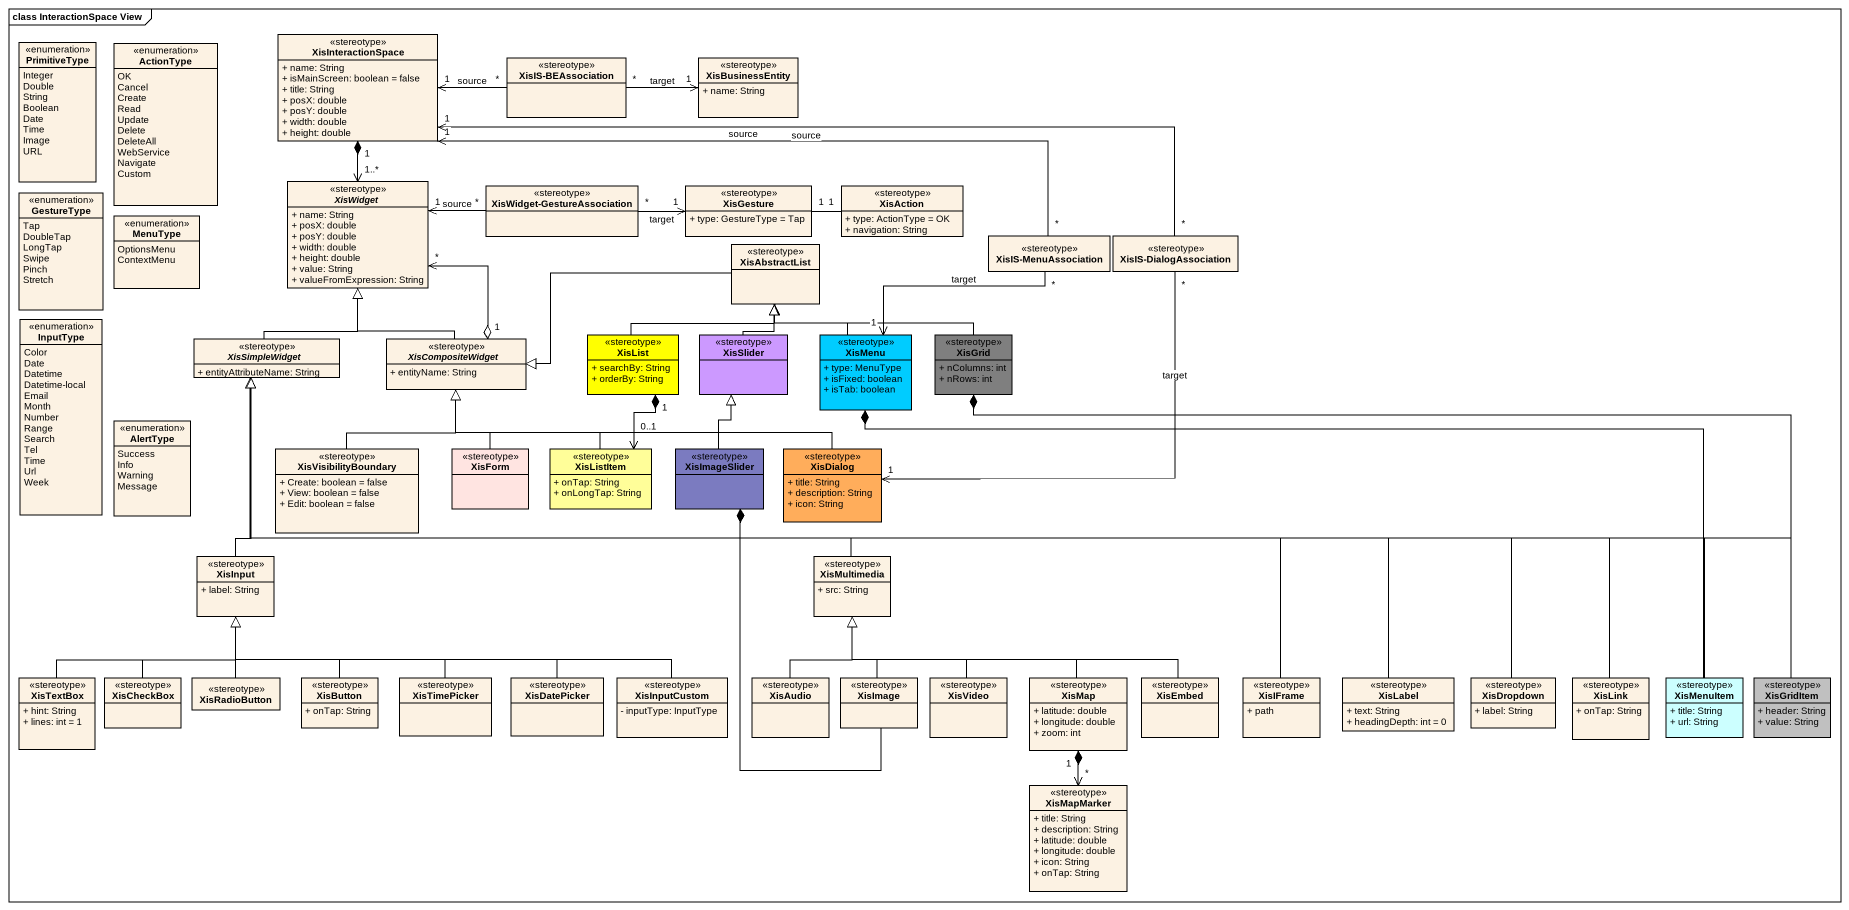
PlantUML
@startuml
mainframe class InteractionSpace View
hide circle
hide empty members
skinparam classAttributeIconSize 0
enum PrimitiveType {
  Integer
  Double
  String
  Boolean
  Date
  Time
  Image
  URL
}
enum ActionType {
  OK
  Cancel
  Create
  Read
  Update
  Delete
  DeleteAll
  WebService
  Navigate
  Custom
}
class XisInteractionSpace <<stereotype>> {
  + name: String
  + isMainScreen: boolean = false
  + title: String
  + posX: double
  + posY: double
  + width: double
  + height: double
}
class "XisIS-BEAssociation" as XisIS_BEAssociation <<stereotype>>
class XisBusinessEntity <<stereotype>> {
  + name: String
}
enum GestureType {
  Tap
  DoubleTap
  LongTap
  Swipe
  Pinch
  Stretch
}
abstract class XisWidget <<stereotype>> {
  + name: String
  + posX: double
  + posY: double
  + width: double
  + height: double
  + value: String
  + valueFromExpression: String
}
class "XisWidget-GestureAssociation" as XisWidget_GestureAssociation <<stereotype>>
class XisGesture <<stereotype>> {
  + type: GestureType = Tap
}
class XisAction <<stereotype>> {
  + type: ActionType = OK
  + navigation: String
}
enum MenuType {
  OptionsMenu
  ContextMenu
}
class XisAbstractList <<stereotype>>
class "XisIS-MenuAssociation" as XisIS_MenuAssociation <<stereotype>>
class "XisIS-DialogAssociation" as XisIS_DialogAssociation <<stereotype>>
enum InputType {
  Color
  Date
  Datetime
  Datetime-local
  Email
  Month
  Number
  Range
  Search
  Tel
  Time
  Url
  Week
}
abstract class XisSimpleWidget <<stereotype>> {
  + entityAttributeName: String
}
abstract class XisCompositeWidget <<stereotype>> {
  + entityName: String
}
class XisList <<stereotype>> #FFFF00 {
  + searchBy: String
  + orderBy: String
}
class XisSlider <<stereotype>> #CC99FF
class XisMenu <<stereotype>> #00CCFF {
  + type: MenuType
  + isFixed: boolean
  + isTab: boolean
}
class XisGrid <<stereotype>> #7F7F7F {
  + nColumns: int
  + nRows: int
}
enum AlertType {
  Success
  Info
  Warning
  Message
}
class XisVisibilityBoundary <<stereotype>> {
  + Create: boolean = false
  + View: boolean = false
  + Edit: boolean = false
}
class XisForm <<stereotype>> #FFE4E1
class XisListItem <<stereotype>> #FFFE99 {
  + onTap: String
  + onLongTap: String
}
class XisImageSlider <<stereotype>> #7B7BC0
class XisDialog <<stereotype>> #FFAD5B {
  + title: String
  + description: String
  + icon: String
}
class XisInput <<stereotype>> {
  + label: String
}
class XisMultimedia <<stereotype>> {
  + src: String
}
class XisTextBox <<stereotype>> {
  + hint: String
  + lines: int = 1
}
class XisCheckBox <<stereotype>>
class XisRadioButton <<stereotype>>
class XisButton <<stereotype>> {
  + onTap: String
}
class XisTimePicker <<stereotype>>
class XisDatePicker <<stereotype>>
class XisInputCustom <<stereotype>> {
  - inputType: InputType
}
class XisAudio <<stereotype>>
class XisImage <<stereotype>>
class XisVideo <<stereotype>>
class XisMap <<stereotype>> {
  + latitude: double
  + longitude: double
  + zoom: int
}
class XisEmbed <<stereotype>>
class XisIFrame <<stereotype>> {
  + path
}
class XisLabel <<stereotype>> {
  + text: String
  + headingDepth: int = 0
}
class XisDropdown <<stereotype>> {
  + label: String
}
class XisLink <<stereotype>> {
  + onTap: String
}
class XisMenuItem <<stereotype>> #CCFFFF {
  + title: String
  + url: String
}
class XisGridItem <<stereotype>> #C0C0C0 {
  + header: String
  + value: String
}
class XisMapMarker <<stereotype>> {
  + title: String
  + description: String
  + latitude: double
  + longitude: double
  + icon: String
  + onTap: String
}
XisIS_BEAssociation "*" -left-> "1" XisInteractionSpace : source
XisBusinessEntity "1" <-left- "*" XisIS_BEAssociation : target
XisWidget "1..*" <-up-* "1" XisInteractionSpace
XisWidget "*" <--o "1" XisCompositeWidget
XisWidget_GestureAssociation "*" -left-> "1" XisWidget : source
XisWidget_GestureAssociation "*" -right-> "1" XisGesture : target
XisGesture "1" -right- "1" XisAction
XisAbstractList -left-|> XisCompositeWidget
XisIS_MenuAssociation "*" -left-> "1" XisInteractionSpace : source
XisIS_MenuAssociation "*" --> "1" XisMenu : target
XisIS_DialogAssociation "*" -left-> "1" XisInteractionSpace : source
XisIS_DialogAssociation "*" --> "1" XisDialog : target
XisSimpleWidget -up-|> XisWidget
XisCompositeWidget -up-|> XisWidget
XisList -up-|> XisAbstractList
XisList "1" *--> "0..1" XisListItem
XisSlider -up-|> XisAbstractList
XisMenu -up-|> XisAbstractList
XisGrid -left-|> XisAbstractList
XisVisibilityBoundary -up-|> XisCompositeWidget
XisForm -up-|> XisCompositeWidget
XisListItem -up-|> XisCompositeWidget
XisImageSlider -up-|> XisSlider
XisDialog -left-|> XisCompositeWidget
XisInput -up-|> XisSimpleWidget
XisMultimedia -left-|> XisSimpleWidget
XisTextBox -up-|> XisInput
XisCheckBox -up-|> XisInput
XisRadioButton -up-|> XisInput
XisButton -up-|> XisInput
XisTimePicker -left-|> XisInput
XisDatePicker -left-|> XisInput
XisInputCustom -left-|> XisInput
XisAudio -up-|> XisMultimedia
XisImage -up-* XisImageSlider
XisImage -up-|> XisMultimedia
XisVideo -up-|> XisMultimedia
XisMap -left-|> XisMultimedia
XisEmbed -left-|> XisMultimedia
XisIFrame -left-|> XisSimpleWidget
XisLabel -left-|> XisSimpleWidget
XisDropdown -left-|> XisSimpleWidget
XisLink -left-|> XisSimpleWidget
XisMenuItem -left-|> XisSimpleWidget
XisMenuItem -left-* XisMenu
XisGridItem -left-|> XisSimpleWidget
XisGridItem -left-* XisGrid
XisMapMarker "*" <-up-* "1" XisMap
@enduml
